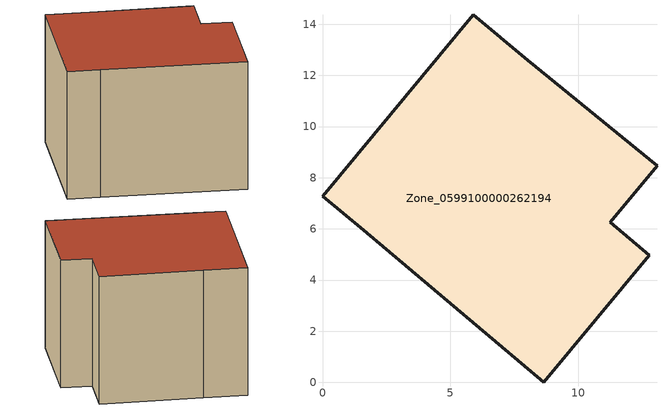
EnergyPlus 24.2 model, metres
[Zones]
Zone_0599100000262194
 floor ground (C_G): 13.08,8.47 11.25,6.25 12.77,4.96 8.65,0 1.61,5.94 0,7.27 5.89,14.37 8.03,12.6 z0
 wall outside (C_F): 8.03,12.6 5.89,14.37 0,7.27 1.61,5.94 8.65,0 12.77,4.96 11.25,6.25 13.08,8.47 8.03,12.6 z0:8.57
 roof outside (C_R): 11.25,6.25 13.08,8.47 8.03,12.6 5.89,14.37 0,7.27 1.61,5.94 8.65,0 12.77,4.96 z8.57
[BUILDING]
Pand.0599100000262194: North Axis=0; Terrain=City; Loads Convergence Tolerance Value=0.04; Temperature Convergence Tolerance Value=0.4; Solar Distribution=FullExterior; Maximum Number of Warmup Days=25; Minimum Number of Warmup Days=1
[Site:Location]
Rotterdam.The.Hague.AP_ZH_NLD Design_Conditions: Latitude=51.96; Longitude=4.45; Time Zone=1; Elevation=-4.5
[SITE:GROUNDTEMPERATURE:BUILDINGSURFACE]
18, 18, 18, 18, 18, 18, 18, 18, 18, 18, 18, 18
[MATERIAL] Thermal Absorptance=0.9; Solar Absorptance=0.7; Visible Absorptance=0.7
Name | Roughness | Thickness | Conductivity | Density | Specific Heat
G.TC.1946-1964 | MediumSmooth | 0.15 | 1 | 540 | 1210
F.TC.1946-1964 | Rough | 0.3 | 0.857143 | 1920 | 840
R.TC.1946-1964 | MediumRough | 0.2 | 0.235294 | 1500 | 1000
[CONSTRUCTION]
C_G: G.TC.1946-1964
C_F: F.TC.1946-1964
C_R: R.TC.1946-1964
[ZONE]
Zone_0599100000262194: Type=1; Multiplier=1; Ceiling Height=Autocalculate; Volume=Autocalculate; Floor Area=autocalculate; Part of Total Floor Area=Yes
[ZONEINFILTRATION:DESIGNFLOWRATE]
Infil_Zone_0599100000262194: Zone or ZoneList or Space or SpaceList=Zone_0599100000262194; Schedule=AlwaysOn; Design Flow Rate Calculation Method=Flow/Area; Flow Rate per Floor Area=0.003; Constant Term Coefficient=1; Temperature Term Coefficient=0; Velocity Term Coefficient=0; Velocity Squared Term Coefficient=0
[HVACTEMPLATE:ZONE:IDEALLOADSAIRSYSTEM]
Zone_0599100000262194: Maximum Heating Supply Air Temperature=50; Minimum Cooling Supply Air Temperature=13; Maximum Heating Supply Air Humidity Ratio=0.0156; Minimum Cooling Supply Air Humidity Ratio=0.0077; Heating Limit=NoLimit; Cooling Limit=NoLimit; Dehumidification Control Type=ConstantSensibleHeatRatio; Cooling Sensible Heat Ratio=0.7; Dehumidification Setpoint=60; Humidification Control Type=None; Humidification Setpoint=30; Outdoor Air Method=None; Outdoor Air Flow Rate per Person=0.00944; Outdoor Air Flow Rate per Zone Floor Area=0; Outdoor Air Flow Rate per Zone=0; Demand Controlled Ventilation Type=None; Outdoor Air Economizer Type=NoEconomizer; Heat Recovery Type=None; Sensible Heat Recovery Effectiveness=0.7; Latent Heat Recovery Effectiveness=0.65
[ZONECONTROL:THERMOSTAT]
ThermostatControl_Zone_0599100000262194: Zone or ZoneList=Zone_0599100000262194; Control Type Schedule=DualSetpointControlType; Control 1=Thermostat_Zone_0599100000262194; Temperature Difference Between Cutout And Setpoint=0
[THERMOSTATSETPOINT:DUALSETPOINT]
Thermostat_Zone_0599100000262194: Heating Setpoint Temperature Schedule=HeatingSetpoint_Zone_0599100000262194; Cooling Setpoint Temperature Schedule=CoolingSetpoint_Zone_0599100000262194
[SCHEDULE:COMPACT]
HeatingSetpoint_Zone_0599100000262194: Through: 12/31, For: AllDays, Until: 24:00, 21
CoolingSetpoint_Zone_0599100000262194: Through: 12/31, For: AllDays, Until: 24:00, 24
DualSetpointControlType: Through: 12/31, For: AllDays, Until: 24:00, 4
AlwaysOn: Through: 12/31, For: AllDays, Until: 24:00, 1
